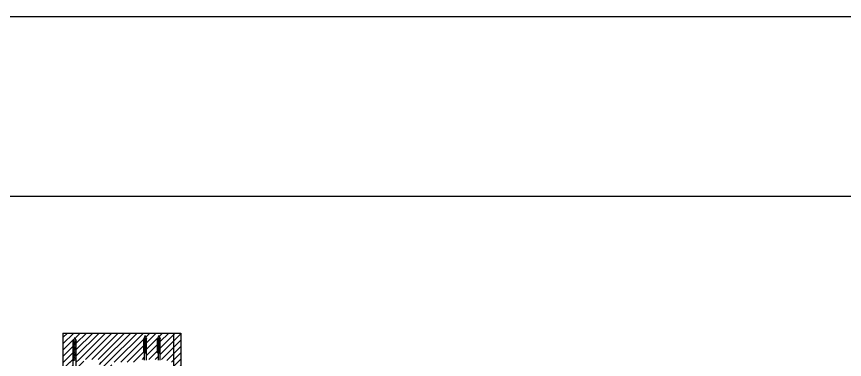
# Model space of a CAD drawing. Header units: inches. Extents: x 1985 to 11287, y 379 to 3234.
# Drawn here: x 7909.75 to 7955.88, y 1934.15 to 1953.27 of the extents above; entities that cross this region are included whole.
import ezdxf

# ---------------------------------------------------------------- set-up
doc = ezdxf.new("R2010")
doc.units = ezdxf.units.IN
doc.header["$MEASUREMENT"] = 0
for name, color, linetype in [('hardware 99', 94, 'CONTINUOUS'), ('hatch 99', 1, 'CONTINUOUS'), ('separation 99', 3, 'CONTINUOUS'), ('wood detail 99', 7, 'CONTINUOUS')]:
    doc.layers.add(name, color=color, linetype=linetype)
pattern_1 = [(45, (8390.46041, 509.97009), (-0.176776695, 0.176776695), [])]

msp = doc.modelspace()

# ---------------------------------------------------------------- hatches: boundary and pattern name
at = {"layer": 'hatch 99'}
h = msp.add_hatch(dxfattribs=at)
h.set_pattern_fill('ANSI31', color=256, scale=2, style=0)
h.set_pattern_definition(pattern_1)
h.paths.add_polyline_path([(7918.894291, 1935.619363), (7918.519291, 1935.619363), (7918.519291, 1932.366363), (7918.894291, 1932.366363)])
h.paths.add_polyline_path([(7918.425541, 1932.866363), (7918.043541, 1932.866363), (7918.043541, 1932.491363), (7917.971541, 1932.491363), (7917.925541, 1932.491363), (7917.925541, 1932.803863), (7917.793541, 1932.803863), (7917.738041, 1932.803863), (7917.738041, 1931.678863), (7916.863041, 1931.678863), (7916.863041, 1932.803863), (7916.675541, 1932.803863), (7916.675541, 1932.491363), (7916.439541, 1932.491363), (7916.439541, 1932.803863), (7916.307541, 1932.803863), (7916.175541, 1932.803863), (7916.175541, 1929.297885), (7916.738041, 1929.056814), (7916.800541, 1929.056814), (7916.800541, 1929.619328), (7918.425541, 1929.619328)])
h.paths.add_polyline_path([(7918.277041, 1929.392814), (7918.339541, 1929.392814), (7918.339541, 1929.619328), (7917.800541, 1929.619328), (7917.800541, 1929.080314), (7918.027041, 1929.080314, -0.375199902), (7918.152041, 1929.236564, 0.375199902)], flags=17)
h.paths.add_polyline_path([(7915.050539, 1932.866363), (7914.363039, 1932.866363), (7914.363039, 1932.369363), (7913.488039, 1932.369363), (7913.488039, 1932.491363), (7912.800539, 1932.491363), (7912.800539, 1929.297885), (7913.363039, 1929.056814), (7913.425539, 1929.056814), (7913.425539, 1929.619328), (7915.050539, 1929.619328)])
h.paths.add_polyline_path([(7914.964539, 1929.619328), (7914.425539, 1929.619328), (7914.425539, 1929.080314), (7914.652039, 1929.080314, -0.375199902), (7914.777039, 1929.236564, 0.375199902), (7914.902039, 1929.392814), (7914.964539, 1929.392814)], flags=17)
h.paths.add_polyline_path([(7915.050539, 1933.994363), (7914.363039, 1933.994363), (7914.363039, 1933.616363), (7914.363039, 1932.866363), (7915.050539, 1932.866363)])
h.paths.add_polyline_path([(7912.800539, 1932.866363), (7912.925539, 1933.036363), (7912.925539, 1933.225251), (7912.803039, 1933.225251), (7912.752745, 1933.247751), (7912.658849, 1933.247751), (7912.519143, 1933.310251), (7912.658849, 1933.372751), (7912.752745, 1933.372751), (7912.803039, 1933.395251), (7912.925539, 1933.395251), (7912.925539, 1933.678863), (7912.903039, 1933.678863), (7912.903039, 1934.148363), (7912.731039, 1934.148363), (7912.731039, 1933.994363), (7912.457289, 1933.994363), (7912.332289, 1933.869363), (7912.332289, 1932.148363), (7912.800539, 1932.148363)])
h.paths.add_polyline_path([(7913.488039, 1933.146983), (7913.488039, 1933.225251), (7913.050539, 1933.225251), (7913.050539, 1933.036363), (7913.175539, 1932.866363), (7913.440921, 1932.866363, -0.267534355), (7913.440727, 1933.116027, -0.239084783)])
h.paths.add_polyline_path([(7913.488039, 1934.148363), (7913.073039, 1934.148363), (7913.073039, 1933.678863), (7913.050539, 1933.678863), (7913.050539, 1933.395251), (7913.488039, 1933.395251)])
h = msp.add_hatch(dxfattribs=at)
h.set_pattern_fill('ANSI31', color=256, scale=2, style=0)
h.set_pattern_definition(pattern_1)
h.paths.add_polyline_path([(7916.843041, 1935.304363), (7916.865541, 1935.361363), (7916.865541, 1935.619363), (7912.332289, 1935.619363), (7912.332289, 1933.994363), (7912.731039, 1933.994363), (7912.731039, 1934.148363), (7912.894781, 1934.148363), (7912.903039, 1934.151783), (7912.903039, 1935.176363), (7912.925539, 1935.226657), (7912.925539, 1935.376722), (7912.988039, 1935.516428), (7913.050539, 1935.376722), (7913.050539, 1935.226657), (7913.073039, 1935.176363), (7913.073039, 1934.148363), (7914.371039, 1934.148363), (7914.371039, 1933.994363), (7916.480541, 1933.994363), (7916.480541, 1934.148363), (7916.865541, 1934.148363), (7916.865541, 1934.511863), (7916.843041, 1934.511863)])
h.paths.add_polyline_path([(7917.608041, 1935.304363), (7917.630541, 1935.361363), (7917.630541, 1935.619363), (7916.970541, 1935.619363), (7916.970541, 1935.361363), (7916.993041, 1935.304363), (7916.993041, 1934.511863), (7916.970541, 1934.511863), (7916.970541, 1934.148363), (7917.630541, 1934.148363), (7917.630541, 1934.511863), (7917.608041, 1934.511863)])
h.paths.add_polyline_path([(7918.519291, 1935.619363), (7917.735541, 1935.619363), (7917.735541, 1935.361363), (7917.758041, 1935.304363), (7917.758041, 1934.511863), (7917.735541, 1934.511863), (7917.735541, 1934.148363), (7918.120541, 1934.148363), (7918.120541, 1933.994363), (7918.519291, 1933.994363)])

# ---------------------------------------------------------------- linework, layer by layer
at = {"layer": 'hardware 99'}
for p, q in [((7912.988039, 1935.366363), (7912.903039, 1935.176363)), ((7912.903039, 1933.678863), (7912.903039, 1935.176363)), ((7913.073039, 1935.176363), (7912.903039, 1935.176363)), ((7912.996593, 1935.176363), (7912.903039, 1935.137612)), ((7912.988039, 1935.366363), (7913.073039, 1935.176363)), ((7913.073039, 1933.678863), (7913.073039, 1935.176363)), ((7916.918041, 1935.494363), (7916.843041, 1935.304363)), ((7916.843041, 1934.511863), (7916.843041, 1935.304363)), ((7916.993041, 1935.304363), (7916.843041, 1935.304363)), ((7916.923805, 1935.304363), (7916.843041, 1935.266448)), ((7916.993041, 1935.266448), (7916.843041, 1935.196032)), ((7916.993041, 1935.196032), (7916.843041, 1935.125616)), ((7916.918041, 1935.494363), (7916.993041, 1935.304363)), ((7916.993041, 1934.511863), (7916.993041, 1935.304363)), ((7917.683041, 1935.494363), (7917.608041, 1935.304363)), ((7917.608041, 1934.511863), (7917.608041, 1935.304363)), ((7917.758041, 1935.304363), (7917.608041, 1935.304363)), ((7917.688805, 1935.304363), (7917.608041, 1935.266448)), ((7917.758041, 1935.266448), (7917.608041, 1935.196032)), ((7917.758041, 1935.196032), (7917.608041, 1935.125616)), ((7917.683041, 1935.494363), (7917.758041, 1935.304363)), ((7917.758041, 1934.511863), (7917.758041, 1935.304363)), ((7913.073039, 1935.137612), (7912.903039, 1935.067195)), ((7913.073039, 1935.067195), (7912.903039, 1934.996779)), ((7913.073039, 1934.996779), (7912.903039, 1934.926363)), ((7913.073039, 1934.926363), (7912.903039, 1934.855946)), ((7913.073039, 1934.855946), (7912.903039, 1934.78553)), ((7913.073039, 1934.78553), (7912.903039, 1934.715114)), ((7913.073039, 1934.715114), (7912.903039, 1934.644697)), ((7916.993041, 1935.125616), (7916.843041, 1935.0552)), ((7916.993041, 1935.0552), (7916.843041, 1934.984783)), ((7916.993041, 1934.984783), (7916.843041, 1934.914367)), ((7916.993041, 1934.914367), (7916.843041, 1934.843951)), ((7916.993041, 1934.843951), (7916.843041, 1934.773534)), ((7916.993041, 1934.773534), (7916.843041, 1934.703118)), ((7916.993041, 1934.703118), (7916.843041, 1934.632702)), ((7917.758041, 1935.125616), (7917.608041, 1935.0552)), ((7917.758041, 1935.0552), (7917.608041, 1934.984783)), ((7917.758041, 1934.984783), (7917.608041, 1934.914367)), ((7917.758041, 1934.914367), (7917.608041, 1934.843951)), ((7917.758041, 1934.843951), (7917.608041, 1934.773534)), ((7917.758041, 1934.773534), (7917.608041, 1934.703118)), ((7917.758041, 1934.703118), (7917.608041, 1934.632702)), ((7913.073039, 1934.644697), (7912.903039, 1934.574281)), ((7913.073039, 1934.574281), (7912.903039, 1934.503865)), ((7913.073039, 1934.503865), (7912.903039, 1934.433448)), ((7913.073039, 1934.433448), (7912.903039, 1934.363032)), ((7913.073039, 1934.363032), (7912.903039, 1934.292616)), ((7913.073039, 1934.292616), (7912.903039, 1934.2222)), ((7916.993041, 1934.632702), (7916.843041, 1934.562285)), ((7916.843041, 1934.511863), (7916.993041, 1934.511863)), ((7916.865541, 1934.511863), (7916.865541, 1934.119363)), ((7916.993041, 1934.562285), (7916.89131, 1934.511863)), ((7916.970541, 1934.511863), (7916.970541, 1934.119363)), ((7917.758041, 1934.632702), (7917.608041, 1934.562285)), ((7917.608041, 1934.511863), (7917.758041, 1934.511863)), ((7917.630541, 1934.511863), (7917.630541, 1934.119363)), ((7917.758041, 1934.562285), (7917.65631, 1934.511863)), ((7917.735541, 1934.511863), (7917.735541, 1934.119363)), ((7913.073039, 1934.2222), (7912.903039, 1934.151783)), ((7913.073039, 1934.151783), (7912.903039, 1934.081367))]:
    msp.add_line(p, q, dxfattribs=at)
at = {"layer": 'separation 99'}
msp.add_lwpolyline([(7701.579679, 1953.271229), (8788.245413, 1953.271229), (8788.245413, 1214.666641), (7701.579679, 1214.666641)], close=True, dxfattribs=at)
at = {"layer": 'separation 99', "color": 3}
msp.add_lwpolyline([(7876.573778, 1943.239155), (8777.601674, 1943.510023), (8777.601674, 1721.669132), (7876.573778, 1721.398264)], close=True, dxfattribs=at)
at = {"layer": 'wood detail 99'}
for p, q in [((7912.332289, 1935.619363), (7912.332289, 1912.979428)), ((7918.894291, 1935.619363), (7918.894291, 1922.920655))]:
    msp.add_line(p, q, dxfattribs=at)
at = {"layer": 'wood detail 99', "color": 0}
for p, q in [((7912.332289, 1935.619363), (7918.894291, 1935.619363)), ((7918.519291, 1932.366363), (7918.519291, 1935.619363))]:
    msp.add_line(p, q, dxfattribs=at)

doc.saveas('drawing.dxf')
